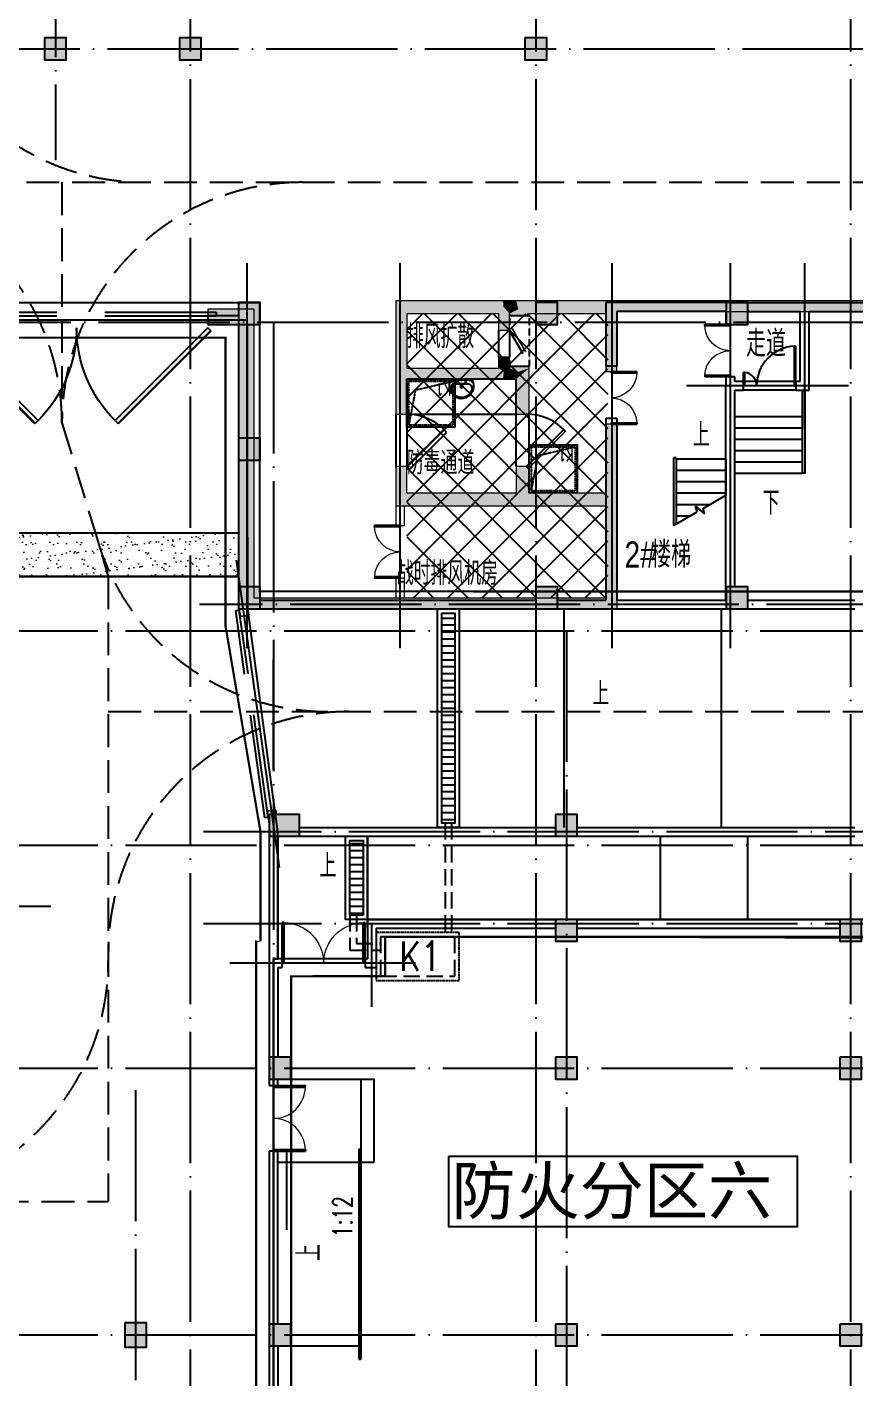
# Model space of a CAD drawing. Extents: x 290727 to 13733020, y 1731457 to 3643100.
# Drawn here: x 692628 to 711563, y 1776641 to 1807524 of the extents above; entities that cross this region are included whole.
import ezdxf

# ---------------------------------------------------------------- set-up
doc = ezdxf.new("R2010")
doc.units = 0
doc.header["$LTSCALE"] = 10
doc.header["$PDSIZE"] = 0.5
for name, pattern in [('DASH', [0.35, 0.25, -0.1]), ('DOTE', [2.4200000000000004, 2, -0.2, 0.02, -0.2]), ('X-人防$0$DASHED', [0.375, 0.25, -0.125])]:
    doc.linetypes.add(name, pattern=pattern)
doc.layers.get('0').update_dxf_attribs({"linetype": 'CONTINUOUS'})
for name, color, linetype in [('-A-车行道路', 8, 'CONTINUOUS'), ('COLUMN', 9, 'CONTINUOUS'), ('DIM_SYMB', 3, 'CONTINUOUS'), ('DOTE', 8, 'DOTE'), ('PUB_HATCH', 8, 'CONTINUOUS'), ('PUB_TEXT', 7, 'CONTINUOUS'), ('SPACE_HATCH', 8, 'CONTINUOUS'), ('STAIR', 2, 'CONTINUOUS'), ('WALL', 255, 'CONTINUOUS'), ('WINDOW', 4, 'CONTINUOUS'), ('X-人防$0$3T_GLASS', 5, 'CONTINUOUS'), ('X-人防$0$DOOR_FIRE', 4, 'CONTINUOUS'), ('X-人防$0$PUB_HATCH', 8, 'CONTINUOUS'), ('作业图', 4, 'CONTINUOUS'), ('回家路线', 4, 'CONTINUOUS'), ('填充', 8, 'CONTINUOUS'), ('文字', 4, 'CONTINUOUS'), ('看线', 163, 'CONTINUOUS'), ('防火分区示意线', 4, 'CONTINUOUS'), ('防火分区线', 7, 'CONTINUOUS'), ('防火分区面积', 7, 'CONTINUOUS'), ('集水坑', 181, 'DASH'), ('雨水管', 2, 'CONTINUOUS')]:
    doc.layers.add(name, color=color, linetype=linetype)
for name, color, linetype, lineweight in [('TEXT', 7, 'CONTINUOUS', 13), ('X-人防$0$人防', 210, 'CONTINUOUS', 20), ('人防', 210, 'CONTINUOUS', 20), ('填充2222', 8, 'CONTINUOUS', 5)]:
    doc.layers.add(name, color=color, linetype=linetype, lineweight=lineweight)
doc.layers.get('0').off()
doc.styles.add('-黑体', font='simhei.ttf')
doc.styles.add('_HZTXT', font='simplex.shx', dxfattribs={"width": 0.8, "bigfont": 'HZTXT.shx'})
doc.styles.add('_TCH_AXIS', font='COMPLEX', dxfattribs={"bigfont": 'GBCBIG'})
doc.styles.add('_TCH_DIM', font='SIMPLEX', dxfattribs={"bigfont": 'GBCBIG'})
doc.styles.add('HNSJY', font='HNSJY-07', dxfattribs={"width": 0.8, "bigfont": 'HNSJY-HZ'})

# ---------------------------------------------------------------- blocks, each defined once
blk = doc.blocks.new('A$C55C93FC2')
at = {"layer": 'DOTE', "linetype": 'DOTE', "ltscale": 150}
for p, q in [((208348.6431798763, 127235.4713699026), (208348.6431798763, 63796.91382671427)), ((211434.4150152875, 76542.35001189262), (211434.4150152875, 12199.99773951061)), ((219334.4150152878, 76542.35001189262), (219334.4150152878, 12199.99773951061)), ((226534.4150152878, 76542.35001189262), (226534.4150152875, 12199.99773951061)), ((162348.6431798761, 66342.35001189262), (252290.8196143164, 66342.35001189262)), ((154884.1350579553, 60091.94571515126), (252290.8196143163, 60091.9457151508)), ((213334.4150152875, 60091.9457151508), (213334.4150152875, 12199.99773951061)), ((238498.5054619685, 53642.35000239545), (211646.9986927584, 53642.35000241501)), ((10299.45606850734, 53042.35001869965), (252290.8196143163, 53042.35001869965)), ((220034.4150152878, 53042.35001869965), (220034.4150152878, 12199.99773951061)), ((236210.9789424781, 48442.35000239545), (211736.0960728974, 48442.35000241501)), ((10299.45606850734, 48142.35001869965), (252290.8196143163, 48142.35001869965)), ((236210.9789424765, 46342.35000239545), (211736.0960728957, 46342.35000241501)), ((10299.45606850734, 43042.35001869965), (252290.8196143163, 43042.35001869965)), ((210184.1350579553, 42542.35001170449), (210184.1350579553, 12199.99773951154)), ((10299.45606850734, 36942.35001869872), (252290.8196143163, 36942.35001869779))]:
    blk.add_line(p, q, dxfattribs=at)
blk = doc.blocks.new('A$C45835683')
at = {"layer": '集水坑', "color": 4}
blk.add_lwpolyline([(1099.789819300175, 1900.169352054596), (-0.2101806998252869, 1900.169352054596), (-0.2101806998252869, 0.1693520545959473), (1099.789819300175, 0.1693520545959473)], close=True, dxfattribs=at)
at = {"layer": '集水坑', "color": 4, "linetype": 'DASH', "ltscale": 150}
blk.add_lwpolyline([(999.7898193001747, 1800.169352054596), (99.78981930017471, 1800.169352054596), (99.78981930017471, 100.1693520545959), (999.7898193001747, 100.1693520545959)], close=True, dxfattribs=at)
at = {"layer": 'TEXT', "style": '_HZTXT', "width": 0.8}
blk.add_text('K1', height=675, rotation=270, dxfattribs=at).set_placement((221.0800381302834, 1366.002487659454))
blk = doc.blocks.new('_FZH')
blk.add_lwpolyline([(-0.5, -0.5), (0.5, -0.5), (0.5, 0.5), (-0.5, 0.5)], close=True)
at = {"layer": 'PUB_HATCH'}
blk.add_solid([(-0.5, -0.5), (0.5, -0.5), (-0.5, 0.5), (0.5, 0.5)], dxfattribs=at)
blk = doc.blocks.new('$DorLib2D$00000002')
for p, q in [((-0.5, -1e-16), (-0.5000000000000007, 0.4875)), ((-0.4750000000000007, 0.4875), (-0.5000000000000007, 0.4875)), ((-0.475, 0), (-0.4750000000000007, 0.4875)), ((0.475, 0), (0.4750000000000007, 0.4875)), ((0.4750000000000007, 0.4875), (0.5000000000000007, 0.4875)), ((0.5, -1e-16), (0.5000000000000007, 0.4875)), ((-0.5, -1e-16), (-0.475, 0)), ((0.5, -1e-16), (0.475, 0))]:
    blk.add_line(p, q)
at = {"lineweight": 13}
for centre, start, end in [((-0.4875, 0), 0, 88.53071641864632), ((0.4875, 0), 91.46928358135372, 180)]:
    blk.add_arc(centre, 0.4875, start, end, dxfattribs=at)
blk = doc.blocks.new('$DorLib2D$00000126')
at = {"color": 0, "linetype": 'Continuous'}
for p, q in [((-0.5319999999956053, 0.5), (-0.5319999999956053, 0.900000000000091)), ((0.5320000000047003, 0.900000000000091), (0.5320000000047003, 0.5000000000002274))]:
    blk.add_line(p, q, dxfattribs=at)
at = {"color": 0, "linetype": 'DASH'}
for p, q in [((-0.5319999999956053, 0.900000000000091), (0.5320000000047003, 0.900000000000091)), ((-0.5319999999956053, 0.5), (0.5320000000047003, 0.5000000000002274))]:
    blk.add_line(p, q, dxfattribs=at)
blk = doc.blocks.new('$DorLib2D$00000225')
at = {"color": 0}
for p, q in [((0.4750000000000032, -0.0014478852985498), (0.4750000000000032, 0.7521225008925327)), ((0.4750000000000032, 0.7521225008925327), (0.5000000000000036, 0.7521225008925363)), ((0.5000000000000036, -0.0014478852985498), (0.5000000000000036, 0.7521225008925363)), ((-0.4999999999999982, -3.6e-15), (-0.5, 0.2520359903860089)), ((-0.4750000000000014, 0.2520359903860089), (-0.5, 0.2520359903860089)), ((-0.4749999999999996, -3.6e-15), (-0.4750000000000014, 0.2520359903860089)), ((-0.4749999999999996, -3.6e-15), (-0.4999999999999947, -3.6e-15)), ((0.4750000000000032, -0.0014478852985498), (0.4999999999999929, -0.0014478852985498))]:
    blk.add_line(p, q, dxfattribs=at)
for centre, radius, start, end in [((0.5046168020419071, -0.0019208093578129), 0.7546247204382253, 92.24926861260724, 179.7237749158361), ((-0.5007908120542499, 0.0025725639174823), 0.2507930763238999, 359.7898704778746, 84.09743784757413)]:
    blk.add_arc(centre, radius, start, end, dxfattribs=at)
blk = doc.blocks.new('X-人防$0$$DorLib2D$00000091')
for p, q in [((-0.4999999999998863, 0.0416666666666572), (-0.1464466094066381, 0.3952200572599196)), ((-0.1464466094066097, 0.3952200572599196), (-0.1582317224264216, 0.4070051702796961)), ((0.1464466094068371, 0.3952200572599196), (0.158231722426649, 0.4070051702796961)), ((0.5000000000001137, 0.0416666666666572), (0.1464466094068655, 0.3952200572599196)), ((-0.4999999999998863, 0.0416666666666572), (-0.5117851130196698, 0.0534517796864193)), ((0.5000000000001137, 0.0416666666666572), (0.5117851130198972, 0.0534517796864193))]:
    blk.add_line(p, q)
at = {"const_width": 0.0083333333333333}
for points in [[(-0.5117851130196698, 0.0534517796864336), (-0.1582317224264216, 0.4070051702796817)], [(0.5117851130198687, 0.0534517796864336), (0.158231722426649, 0.4070051702796817)]]:
    blk.add_lwpolyline(points, dxfattribs=at)
for centre, start, end in [((-0.4999999999998579, 0.0416666666666572), 0, 45), ((0.5000000000000853, 0.0416666666666572), 135, 180)]:
    blk.add_arc(centre, 0.4999999999999806, start, end)
blk = doc.blocks.new('X-人防$0$$DorLib2D$00000002')
for p, q in [((-0.5, -1e-16), (-0.5000000000000007, 0.4875)), ((-0.4750000000000007, 0.4875), (-0.5000000000000007, 0.4875)), ((-0.475, 0), (-0.4750000000000007, 0.4875)), ((0.475, 0), (0.4750000000000007, 0.4875)), ((0.4750000000000007, 0.4875), (0.5000000000000007, 0.4875)), ((0.5, -1e-16), (0.5000000000000007, 0.4875)), ((-0.5, -1e-16), (-0.475, 0)), ((0.5, -1e-16), (0.475, 0))]:
    blk.add_line(p, q)
at = {"lineweight": 13}
for centre, start, end in [((-0.4875, 0), 0, 88.53071641864632), ((0.4875, 0), 91.46928358135372, 180)]:
    blk.add_arc(centre, 0.4875, start, end, dxfattribs=at)
blk = doc.blocks.new('X-人防$0$$DorLib2D$00000083')
for p, q in [((-0.2071067811911576, 0.7821067811847939), (-0.1717514421318356, 0.8174621202441017)), ((0.4999999999953957, 0.0749999999982407), (-0.2071067811911576, 0.7821067811847939)), ((0.4999999999953957, 0.0749999999982407), (0.5353553390547177, 0.1103553390575627))]:
    blk.add_line(p, q)
at = {"const_width": 0.025}
blk.add_lwpolyline([(0.5353553390547177, 0.1103553390575627), (-0.1717514421317787, 0.8174621202441443)], dxfattribs=at)
blk.add_arc((0.4999999999953957, 0.0749999999982407), 1, 135, 180)
blk = doc.blocks.new('X-人防$0$$DorLib2D$00000190')
at = {"color": 0}
blk.add_line((-0.4999999999855085, 0.1874999999921094), (0.3660254037712853, 0.6874999999763354), dxfattribs=at)
at = {"color": 0, "const_width": 0.0625}
blk.add_lwpolyline([(-0.5624999999855405, 0.2957531754651228), (0.3035254037715234, 0.7957531754494589)], dxfattribs=at)
blk = doc.blocks.new('X-人防$0$$DorLib2D$00000079')
for p, q in [((-0.2071067811813236, 0.8071067811771968), (-0.1505382386865222, 0.8636753236720836)), ((0.5000000000052296, 0.0999999999906152), (-0.20710678118121, 0.8071067811771684)), ((0.5565685425001448, 0.1565685424855587), (-0.1505382386861811, 0.8636753236721404)), ((0.5000000000052296, 0.0999999999906152), (0.5565685425001448, 0.1565685424855587))]:
    blk.add_line(p, q)
blk.add_arc((0.5000000000052296, 0.0999999999906152), 1, 135, 180)
blk = doc.blocks.new('X-人防$0$$Sanitary$00000464')
at = {"color": 0}
for p, q in [((-241.284908240832, 0), (-270.7367493795646, -78.53824303661531)), ((239.4540811755032, 0), (-241.284908240832, 0)), ((-238.3985590309494, 0), (238.3985590309494, 0)), ((239.4540811755032, 0), (268.9059223142358, -78.53824303661531)), ((-214.0595566216252, -36.07509627408582), (-272.109871686418, -90.55167676746349)), ((-179.8443164544551, -22.534900720937), (180.122073616094, -22.534900720937)), ((140.222097406102, -105.2484920095885), (-141.6736869734559, -105.2484920095885)), ((-141.6736869734559, -105.2484920095885), (140.222097406102, -105.2484920095885)), ((215.7474373597834, -37.45166457987943), (272.5956880586273, -95.17836918591637))]:
    blk.add_line(p, q, dxfattribs=at)
for centre, radius in [((-100.0000000000036, -65), 16.33989834185803), ((1.439075864178449, -172.4645476755322), 31.60961419936899), ((99.99999999999636, -65), 16.33989834185803)]:
    blk.add_circle(centre, radius, dxfattribs=at)
at = {"color": 0, "lineweight": 13}
blk.add_circle((1.439075864178449, -172.4645476755322), 22.97515901426823, dxfattribs=at)
at = {"color": 0}
for centre, radius, start, end in [((27.51347285738666, -151.932816125176), 307.1481050295493, 166.1751286176956, 244.7296347584575), ((-141.6736869734559, -205.2484920095885), 100, 90, 190.560233084289), ((-0.7257947836806125, -178.9720508367973), 243.3762869984034, 190.560233084289, 349.439766915711), ((-179.8443164544551, -72.534900720937), 50, 90, 133.180958371773), ((-29.34429992271544, -151.932816125176), 307.1481050295493, 297.0639053228073, 13.82487138230442), ((140.222097406102, -205.2484920095885), 100, 349.439766915711, 90), ((180.122073616094, -72.534900720937), 50, 44.56071800301266, 90), ((-1.08000953436931, -201.483602564047), 250.1771158652346, 245.8071133034188, 296.4628235256355)]:
    blk.add_arc(centre, radius, start, end, dxfattribs=at)
for p in [(-99.99999999994179, -65), (0.138878580823075, -22.53490072092973), (1.43907586421119, -172.4645476755686)]:
    blk.add_point(p, dxfattribs=at)
blk = doc.blocks.new('A$C4605627C')
at = {"layer": '雨水管', "color": 2}
blk.add_lwpolyline([(1099.985815760796, -0.037365606171079), (-0.0141842392040417, -0.0373657123418525), (-0.0141843472374603, 1099.962634287658), (1099.985815656488, 1099.962634395692)], close=True, dxfattribs=at)
at = {"layer": '雨水管', "color": 2, "linetype": 'DASH'}
blk.add_lwpolyline([(1049.985815757071, 49.96263439010364), (49.98581575707068, 49.96263429324608), (49.98581566021312, 1049.962634293246), (1049.985815660213, 1049.962634390104)], close=True, dxfattribs=at)
blk.add_lwpolyline([(1049.985815757071, 1049.962634293246), (893.8182753185974, 244.4008372667013), (49.98581575707068, 49.96263429324608)], dxfattribs=at)
at = {"layer": 'PUB_TEXT', "color": 6, "style": '_TCH_AXIS', "width": 0.7058823529411765}
blk.add_text('K1', height=275.4, dxfattribs=at).set_placement((82.3126014173031, 102.0969651788473))
blk = doc.blocks.new('车库建筑作业图')
at = {"layer": 'SPACE_HATCH'}
for points in [[(705862.6725207056, 2186729.786054757), (705862.666582603, 2185401.821381009), (706112.6665826006, 2185401.820263114), (706112.672744287, 2186779.785992946), (705979.3395022042, 2186846.452691756)], [(706112.6535201998, 2182480.616682227), (706112.6612167024, 2184201.820263126), (705862.6612167049, 2184201.821381021), (705862.6541909368, 2182630.617187242), (705945.986848946, 2182480.617014316)], [(705945.986848946, 2182480.617018904), (705862.6528357011, 2182330.617187241), (705862.6432526626, 2180230.60396999), (706112.6421118387, 2179980.604901475), (706112.6535201998, 2182480.616668466)], [(697812.4860672554, 2180230.572011726), (697462.4950002705, 2179980.570502554), (701163.114626364, 2179980.586459717), (701163.1135483579, 2180230.586459714)], [(701163.113606964, 2180230.586459715), (701163.1145384548, 2179980.586459716), (706112.6421118387, 2179980.604901475), (705862.6432526626, 2180230.60396999)]]:
    blk.add_hatch(color=256, dxfattribs=at).paths.add_polyline_path(points)
at = {"layer": 'X-人防$0$PUB_HATCH'}
for points in [[(701312.8568360229, 2186730.608998936), (701062.8461160372, 2187030.609122754), (701062.9050642024, 2185380.912874288), (701229.5725112516, 2185364.24849056), (701312.9014909592, 2185480.9164835)], [(703412.7103022777, 2186730.607958982), (703412.696241921, 2186350.288614514), (703662.6962417503, 2186350.279372046), (703662.710272085, 2186729.786653244), (703525.2130478544, 2186880.197303933)], [(697812.2502407468, 2186830.304263657), (696762.0411534446, 2186830.341181678), (696762.0288498877, 2186480.341181894), (697462.2627465423, 2186480.316566558)], [(697812.2502407468, 2186830.304263657), (697462.2627465423, 2186480.316566558), (697462.4950002705, 2179980.570502554), (697812.4860672554, 2180230.572011726)], [(703662.7096021993, 2186729.786653244), (703662.7077733481, 2186680.318854599), (704112.7077730406, 2186680.302217857), (704112.7096025023, 2186729.786530824), (703862.711464463, 2186829.786598835)], [(703662.6641015282, 2185480.916773467), (703662.673320431, 2185730.27937247), (703412.6733206018, 2185730.288614938), (703412.6641013562, 2185480.916742616), (703529.329507106, 2185397.58342368)], [(701062.9050642163, 2185380.912504679), (701062.9425269814, 2184430.77629452), (701312.942526787, 2184430.786151729), (701312.9109785792, 2185230.916483501), (701229.5725112469, 2185364.248613763)], [(704112.6634311185, 2185480.916828998), (704112.6652569228, 2185530.302218643), (703662.6652572304, 2185530.318855385), (703662.6634308089, 2185480.916773467), (703862.6621619524, 2185397.583464814)], [(703812.6536573406, 2185230.916791976), (703812.6237226817, 2184430.686430244), (704112.6237224718, 2184430.675207978), (704112.66300944, 2185480.916828998)], [(701313.0135057006, 2182630.60840218), (701312.9898413904, 2183230.786152661), (701062.9898415847, 2183230.776295452), (701063.0253341821, 2182330.607771381)], [(704112.5563866352, 2182630.615253533), (704112.5788334092, 2183230.675208818), (703812.5788336191, 2183230.686431083), (703812.5563864049, 2182630.614709307), (703962.5546423136, 2182530.615016876)]]:
    blk.add_hatch(color=256, dxfattribs=at).paths.add_polyline_path(points)
at = {"layer": 'X-人防$0$PUB_HATCH', "linetype": 'Continuous'}
for points in [[(701062.8461160372, 2187030.609122754), (701312.8568360229, 2186730.608998936), (703412.7103022777, 2186730.607958982), (703525.2130478544, 2186880.197303933), (703512.7158194982, 2187030.607909454)], [(703525.2130478544, 2186880.197303933), (703662.710272085, 2186729.786653244), (703862.711464463, 2186829.786598835), (703812.7151886876, 2187029.786612436), (703512.7157975564, 2187029.786694049)], [(703862.711464463, 2186829.786598835), (704112.7096025023, 2186729.786530824), (705862.6725207056, 2186729.786054757), (705979.3395022042, 2186846.452691756), (705962.6732478088, 2187029.786027553), (703812.7151886874, 2187029.786612436)], [(705979.3395042672, 2186846.452691752), (706112.672744287, 2186779.785992946), (717457.6157577076, 2186779.783374705), (717457.6158154039, 2187029.783374705), (705962.67324162, 2187029.786027564)], [(701229.5725112469, 2185364.248613763), (701312.9109785792, 2185230.916483501), (703512.6603184337, 2185230.916754956), (703529.3295071061, 2185397.58342368), (703412.6641013562, 2185480.916742616), (701312.9014909592, 2185480.9164835)], [(703529.329507106, 2185397.58342368), (703512.6603184338, 2185230.916754956), (703812.6596239298, 2185230.916791977), (703862.6621619522, 2185397.583464814), (703662.6634308089, 2185480.916773467)], [(703862.6621619524, 2185397.583464814), (703812.6596239293, 2185230.916791977), (704112.66300944, 2185480.916828998)], [(701313.0135057006, 2182630.60840218), (701063.0253341821, 2182330.607771381), (703962.5511539009, 2182330.615087789), (703962.5545713939, 2182530.615016876), (703812.5563864049, 2182630.614709307)], [(703962.5546423136, 2182530.615016876), (703962.5509411414, 2182330.615087789), (705862.6528357011, 2182330.617187241), (705945.986848946, 2182480.617014316), (705862.6541909368, 2182630.617187242), (704112.5563866352, 2182630.615253533)]]:
    blk.add_hatch(color=256, dxfattribs=at).paths.add_polyline_path(points)
at = {"layer": '填充', "linetype": 'Continuous'}
h = blk.add_hatch(dxfattribs=at)
h.set_pattern_fill('ANSI37', color=256, scale=350, style=0)
h.set_pattern_definition([(45, (0, 0), (-392.8862052967754, 392.8862052967755), []), (135, (0, 0), (-392.8862052967755, -392.8862052967754), [])])
h.paths.add_polyline_path([(705912.626923214, 2180229.783669576), (701312.8545282711, 2180229.783669576), (701312.8545282711, 2186729.788512275), (705912.626923214, 2186729.788512275)])
at = {"layer": '填充2222', "linetype": 'Continuous'}
h = blk.add_hatch(dxfattribs=at)
h.set_pattern_fill('砂灰土', color=256, scale=100, style=0)
h.set_pattern_definition([(37.50000000000001, (0, 0), (-12.59867162192163, 385.3647538026318), [0, -304, 0, -340, 0, -325]), (7.499999999999999, (0, 0), (353.9553410535455, 564.429213045948), [0, -164, 0, -274, 0, -105]), (327.5, (-246, 0), (622.828372350299, 1.131810707392988), [0, -100, 0, -360, 0, -470]), (317.5, (-246, 0), (601.2253209144587, 175.5351129868499), [0, -50, 0, -236, 0, -270])])
h.paths.add_polyline_path([(697462.3761730108, 2180720.064481186), (689162.5207042437, 2180720.064481196), (689162.5207042437, 2181720.064481196), (697462.3761730108, 2181720.064481186)])
at = {"layer": '看线'}
h = blk.add_hatch(dxfattribs=at)
h.set_pattern_fill('ANSI31', color=256, scale=100, angle=495.0027077823302, style=0)
h.set_pattern_definition([(180.0027077823302, (134335.5819632219, -448992.5440407693), (0.007502480085193497, -158.7499998227174), [])])
h.paths.add_polyline_path([(702112.6561305231, 2179879.787105255), (702412.6561304784, 2179879.787105255), (702412.6561304784, 2175079.787105247), (702112.6561305231, 2175079.787105247)])
h = blk.add_hatch(dxfattribs=at)
h.set_pattern_fill('ANSI31', color=256, scale=100, angle=495.0027077823302, style=0)
h.set_pattern_definition([(180.0027077823302, (96650.14214437886, 19399.99975873902), (0.007502480085193497, -158.7499998227174), [])])
h.paths.add_polyline_path([(700312.5180851537, 2174679.78710521), (700012.5180851539, 2174679.787105211), (700012.5180851537, 2172979.787105177), (700312.5180851537, 2172979.787105177)])
at = {"layer": '-A-车行道路', "linetype": 'DASH', "ltscale": 300}
for p, q in [((693427.036397216, 2189729.787114408), (693427.036397216, 2184229.788238463)), ((693427.036397216, 2184229.788238463), (694487.4871052136, 2180720.06448119)), ((694487.4871052136, 2177629.787105418), (721694.8345911112, 2177629.787105418))]:
    blk.add_line(p, q, dxfattribs=at)
for points in [[(695326.8842950657, 2189729.787114128, -0.414213562373095), (689826.8842950657, 2195229.787114128)], [(693427.0363972161, 2184229.787114734, 0.4142135623730951), (687927.0363972161, 2189729.787114734)], [(693427.0363972159, 2184229.787114734, -0.4142135623730951), (698927.0363972159, 2189729.787114734)], [(694487.4871050321, 2172129.787105743, -0.4142135623730951), (699987.4871050321, 2177629.787105743)], [(688987.4871052137, 2166429.787119947, 0.414213562373095), (694487.4871052137, 2171929.787119947)]]:
    blk.add_lwpolyline(points, format="xyb", dxfattribs=at)
for points in [[(643262.368971663, 2189729.787115015), (717212.6561304647, 2189729.787796997)], [(694487.4871052136, 2180720.06448119), (694487.4871052136, 2166429.7871249)], [(531262.3761732483, 2166429.787119947), (694487.4871052136, 2166429.7871249)]]:
    blk.add_lwpolyline(points, dxfattribs=at)
blk.add_arc((699504.9699226589, 2183129.787105418), 5500.000000000005, 196.8120074866295, 270, dxfattribs=at)
blk.add_lwpolyline([(703812.6306337891, 2184430.685338812), (703812.6306337891, 2185230.916482368), (701312.9592892276, 2185230.916482368), (701312.9592892276, 2184430.685338812)], close=True)
at = {"linetype": 'DASH', "ltscale": 150}
for points in [[(702187.518085184, 2175079.787105247), (702187.518085184, 2172479.787105237)], [(702337.518085184, 2175079.787105247), (702337.518085184, 2172479.787105237)], [(700012.5180851537, 2172979.787105177), (700012.5180851537, 2172179.787105177), (700712.5180851799, 2172179.787105177)], [(700162.5180851537, 2172979.787105177), (700162.5180851537, 2172329.787105177), (700712.5180851799, 2172329.787105177)]]:
    blk.add_lwpolyline(points, dxfattribs=at)
at = {"layer": 'DIM_SYMB', "linetype": 'Continuous'}
for points in [[(709593.9131396809, 2182815.37840973, 0, 0, 0), (709593.9131396809, 2183929.783052483, 120, 0, 0), (709593.9131396809, 2184379.783052483, 0, 0, 0)], [(708012.6561360189, 2183529.787121543, 0, 0, 0), (708012.6561360189, 2182809.787121543, 120, 0, 0), (708012.6561360189, 2182359.787121543, 0, 0, 0)], [(703912.5180852052, 2177615.281018726, 0, 0, 0), (707062.5180852035, 2177615.281018717, 120, 0, 0), (707512.5180852035, 2177615.281018715, 0, 0, 0)], [(699841.3814320453, 2173960.561350688, 0, 0, 0), (699841.3814320453, 2173960.561350688, 0, 0, 0), (699841.3814320453, 2173960.561350688, 0, 0, 0), (718450.0177050959, 2173960.561350688, 120, 0, 0), (718900.0177050959, 2173960.561350688, 0, 0, 0)], [(699462.5180851966, 2163129.787121559, 0, 0, 0), (699462.5180851956, 2166879.787121559, 120, 0, 0), (699462.5180851955, 2167329.787121559, 0, 0, 0)]]:
    blk.add_lwpolyline(points, format="xyseb", dxfattribs=at)
at = {"layer": 'DOTE', "linetype": 'Continuous', "ltscale": 150}
for p, q in [((697662.6561370065, 2179079.787121582), (697662.6561370065, 2187879.787114702)), ((701162.6561370065, 2179079.787121582), (701162.6561370065, 2187879.787114702)), ((706012.6561370065, 2179079.787121582), (706012.6561370065, 2187879.787114702)), ((708712.6561370055, 2179079.787121526), (708712.6561369738, 2187879.787114702)), ((710412.6561304955, 2184099.783052868), (710412.6561304955, 2187879.787114702)), ((711412.6561304821, 2185079.783052859), (707712.6561370295, 2185079.783052859)), ((700512.5180851787, 2170879.787105356), (700512.5180851802, 2172779.787105239)), ((701512.5180851904, 2171879.787105235), (697262.518085203, 2171879.787105247))]:
    blk.add_line(p, q, dxfattribs=at)
at = {"layer": 'DOTE', "linetype": 'Continuous'}
blk.add_line((698404.4883164922, 2174065.919564055), (697420.405941682, 2181093.65466269), dxfattribs=at)
at = {"layer": 'DOTE', "ltscale": 150}
blk.add_line((643962.3761730143, 2173179.787114877), (693173.5330154272, 2173179.787114877), dxfattribs=at)
at = {"layer": 'STAIR', "linetype": 'Continuous'}
for p, q in [((708812.6561369927, 2183079.783052483), (708812.6561369927, 2184379.783052483)), ((708812.6561369927, 2184379.783052483), (710362.6561335537, 2184379.783052483)), ((710362.6561335537, 2183079.783052483), (710362.6561335537, 2184379.783052483)), ((708812.6561369927, 2184119.783052483), (710362.6561335537, 2184119.783052483)), ((708812.6561369927, 2183859.783052483), (710362.6561335537, 2183859.783052483)), ((708812.6561369927, 2183599.783052483), (710362.6561335537, 2183599.783052483)), ((707412.6561360189, 2183429.787121543), (707412.6561360959, 2181883.376960074)), ((707472.6561360189, 2183429.787121543), (707412.6561360189, 2183429.787121543)), ((707412.6561360189, 2183399.787121543), (707412.6561360464, 2182888.723029596)), ((707472.6561360189, 2183429.787121543), (707472.6561360918, 2181918.017976223)), ((707556.7704708098, 2183399.787121378), (707472.6561360424, 2183399.787121378)), ((708612.6561360189, 2183139.787121543), (707472.656136055, 2183139.787121582)), ((708612.6561360189, 2183399.787121543), (707556.7704708098, 2183399.787121378)), ((708612.6561360189, 2183399.787121543), (708612.6561359783, 2182576.197282977)), ((708812.6561369927, 2183339.783052483), (710362.6561335537, 2183339.783052483)), ((707412.6561360464, 2182888.723029596), (707412.6561361124, 2181951.747311096)), ((708612.6561360189, 2182879.787121543), (707472.6561360675, 2182879.787121582)), ((708812.6561369927, 2183079.783052483), (710362.6561335537, 2183079.783052483)), ((708612.6561360189, 2182619.787121543), (707472.65613608, 2182619.787121582)), ((708090.4576644377, 2182274.705854957), (708612.6561360189, 2182576.197283057)), ((708237.8227409705, 2182359.787121496), (707472.6561360926, 2182359.787121582)), ((707952.137290516, 2182194.84654984), (707917.1967205587, 2182325.246537003)), ((707917.1967205587, 2182325.246537003), (708123.241661998, 2182152.354302636)), ((708123.241661998, 2182152.354302636), (708090.4576644377, 2182274.705854957)), ((707412.6561360189, 2181883.376960029), (707952.137290516, 2182194.84654984)), ((707412.6561361124, 2181951.747311096), (707412.6561361167, 2181883.376960106)), ((707787.4895306034, 2182099.787121341), (707472.6561361051, 2182099.787121378))]:
    blk.add_line(p, q, dxfattribs=at)
at = {"layer": 'STAIR', "linetype": 'Continuous', "flags": 128}
blk.add_lwpolyline([(710412.6561340103, 2184979.783052536), (710412.6561335537, 2183079.783052471), (710362.6561335537, 2183079.783052471), (710362.6561340103, 2184979.783052548)], dxfattribs=at)
at = {"layer": 'STAIR', "flags": 128}
for points in [[(702012.6561305231, 2179979.787105255), (702512.6561304784, 2179979.787105255), (702512.6561304784, 2174979.787105247), (702012.6561305231, 2174979.787105247)], [(702112.6561305231, 2179879.787105255), (702412.6561304784, 2179879.787105255), (702412.6561304784, 2175079.787105247), (702112.6561305231, 2175079.787105247)], [(700412.5180851537, 2172879.787105177), (699912.5180851537, 2172879.787105177), (699912.5180852256, 2174779.787105211), (700412.5180852256, 2174779.787105211)], [(700312.5180851537, 2172979.787105177), (700012.5180851537, 2172979.787105177), (700012.5180852256, 2174679.787105211), (700312.5180852256, 2174679.787105211)]]:
    blk.add_lwpolyline(points, close=True, dxfattribs=at)
for points in [[(704912.5180851781, 2174979.787105247), (704912.5180852279, 2179979.787105252)], [(708512.5180851781, 2174979.787105212), (708512.5180852279, 2179979.787105216)]]:
    blk.add_lwpolyline(points, dxfattribs=at)
at = {"layer": 'WALL', "linetype": 'Continuous'}
for p, q in [((705862.6561370576, 2186979.787114641), (705862.6561370073, 2185528.999688873)), ((708712.6561369515, 2186979.787114683), (705862.6561370576, 2186979.787114641)), ((708712.6561369518, 2186979.787114683), (710412.6561304632, 2186979.787114678)), ((710412.6561304632, 2186979.787114678), (711812.656130371, 2186979.787114606)), ((696762.0323750997, 2186679.804703451), (696762.0253444958, 2186479.804703589)), ((697462.2717827149, 2186679.780087734), (696762.0323750997, 2186679.804703451)), ((706112.6561368715, 2186779.787114726), (706112.6561370073, 2185528.999688873)), ((708612.6561370168, 2186779.787114726), (706112.6561368715, 2186779.787114726)), ((708612.6561370168, 2186779.787114726), (708612.6561369557, 2186479.783052921)), ((709113.0325952149, 2186779.787114549), (710312.6561305674, 2186779.787114615)), ((710312.6561305674, 2185179.783052877), (710312.6561305674, 2186779.787114615)), ((710512.6561305022, 2186779.787114609), (711812.656130371, 2186779.787114752)), ((710512.6561305022, 2184979.783052832), (710512.6561305022, 2186779.787114609)), ((696762.0253444958, 2186479.804703589), (697462.2717827149, 2186479.780087734)), ((697462.3761730827, 2186479.780084161), (697462.3761730157, 2183879.870059082)), ((697662.376173002, 2186479.785357422), (697662.3761730732, 2183879.870059082)), ((708612.6561369557, 2186479.783052921), (708613.0325952149, 2186479.783053579)), ((706112.6561370073, 2185528.999688873), (705862.6561370073, 2185528.999688873)), ((708812.6561368696, 2185279.783053227), (708612.6561369146, 2185279.783053226)), ((708612.6561369146, 2185279.783053226), (708612.6561369594, 2185099.783052812)), ((708612.656136974, 2180179.787105219), (708612.6561369594, 2185099.783052812)), ((708812.6561369575, 2185179.783052877), (708812.6561368696, 2185279.783053227)), ((709012.6561337281, 2185179.783052898), (708812.6561369575, 2185179.783052877)), ((708812.6561369791, 2180479.066890136), (708812.6561369572, 2184979.783052832)), ((708812.6561369572, 2184979.783052832), (709012.6561337281, 2184979.783052833)), ((709012.6561337281, 2184979.783052833), (709012.6561337281, 2185179.783052898)), ((710312.6561305674, 2185179.783052877), (710212.656133728, 2185179.783052898)), ((710212.656133728, 2185179.783052898), (710212.656133728, 2184979.783052834)), ((710212.656133728, 2184979.783052834), (710512.6561305022, 2184979.783052832)), ((705862.6561370073, 2184329.001117936), (705862.6561369606, 2180179.787105593)), ((706112.6561370073, 2184329.001117936), (705862.6561370073, 2184329.001117936)), ((706112.6561370073, 2184329.001117936), (706112.6561369994, 2180179.787105226)), ((697462.376173012, 2183379.870058594), (697462.3761729737, 2180479.787105469)), ((697662.3761730338, 2183379.870058594), (697662.3761730185, 2180479.787105469)), ((697962.3622060546, 2180179.787120752), (704263.1848549806, 2180179.787108554)), ((704763.1848554688, 2180179.787107716), (705862.6561369606, 2180179.787105593)), ((706112.6561369994, 2180179.787105226), (708612.656136974, 2180179.787105219)), ((709113.0467553711, 2180179.787105199), (711562.6561303711, 2180179.787105241)), ((697475.4033759006, 2179979.787105469), (697499.2823919636, 2179809.257273243)), ((697499.2823919636, 2179809.257273243), (697697.3499693068, 2179836.99235562)), ((697697.3499693068, 2179836.99235562), (697677.3546492885, 2179979.787121293)), ((697962.3622060546, 2179979.787120724), (704263.1848549804, 2179979.787108548)), ((704763.1848554688, 2179979.787107539), (706012.6561368181, 2179979.787105231)), ((706012.6561370069, 2179979.787105231), (708613.046755371, 2179979.787105218)), ((709113.0467553711, 2179979.787105251), (711562.6561303711, 2179979.787105289)), ((698321.389322872, 2175380.471864788), (698123.3217455329, 2175352.736782412)), ((698123.3217455329, 2175352.736782412), (698162.5180851541, 2175072.819674936)), ((698335.4880464487, 2175279.78710519), (698321.389322872, 2175380.471864788)), ((698862.518084961, 2174979.787105264), (704712.6561303711, 2174979.787105245)), ((705212.656130371, 2174979.78710521), (711562.6561303711, 2174979.787105228)), ((698162.5180851753, 2174779.787105538), (698162.5180851679, 2171879.787105252)), ((698362.5180851744, 2174779.787105538), (698362.5180851535, 2171979.787105246)), ((698862.518084961, 2174779.787105214), (704712.6561303711, 2174779.787105225)), ((705212.656130371, 2174779.787105209), (711562.6561303711, 2174779.787105213)), ((700412.5180851803, 2172879.787105231), (700412.5180851797, 2171979.78710524)), ((700412.5180851803, 2172879.787105231), (704712.6561308594, 2172879.787105197)), ((700612.5180851799, 2172679.787105272), (700612.5180851792, 2171779.787105236)), ((700612.5180851799, 2172679.787105272), (704712.6561308594, 2172679.787105216)), ((705212.6561303711, 2172879.787105226), (711212.6561303711, 2172879.78710521)), ((705212.6561303711, 2172679.787105226), (711212.656130371, 2172679.787105219)), ((698162.5180851679, 2171879.787105252), (698162.5180851757, 2169729.786323242)), ((698462.518085545, 2171979.787105324), (698362.5180851535, 2171979.787105246)), ((698362.5180851935, 2171779.787105243), (698462.5180855443, 2171779.787105186)), ((698362.5180851935, 2171779.787105243), (698362.5180852581, 2169729.786323242)), ((698462.5180855443, 2171779.787105186), (698462.518085545, 2171979.787105324)), ((700412.5180851797, 2171979.78710524), (700362.518085545, 2171979.787105319)), ((700362.518085545, 2171979.787105319), (700362.5180855442, 2171779.78710518)), ((700362.5180855442, 2171779.78710518), (700612.5180851792, 2171779.787105236)), ((698162.518085587, 2169229.786323242), (698162.5180851667, 2169079.787121582)), ((698362.5180851793, 2169079.787121582), (698362.5180852821, 2169229.786323242)), ((698162.5180851667, 2169079.787121582), (698362.5180851793, 2169079.787121582)), ((698362.5180851787, 2167579.787121582), (698162.5180851661, 2167579.787121582)), ((698162.5180851661, 2167579.787121582), (698162.5180851301, 2163629.819601074)), ((698362.5180851606, 2163629.819601074), (698362.5180851787, 2167579.787121582)), ((698162.5180851907, 2163129.819600586), (698162.5180851369, 2158529.767726175)), ((698362.5180851826, 2163129.819600586), (698362.5180851409, 2158529.767726175))]:
    blk.add_line(p, q, dxfattribs=at)
at = {"layer": 'WINDOW', "color": 6, "linetype": 'X-人防$0$DASHED'}
for p, q in [((703662.7077733482, 2186680.318854599, -0.008729180644198113), (703662.6652572304, 2185530.318855385, -0.008729180644198113)), ((704112.7077730406, 2186680.302217857, -0.008729180644198113), (704112.6652569228, 2185530.302218643, -0.008729180644198113))]:
    blk.add_line(p, q, dxfattribs=at)
at = {"layer": 'WINDOW', "color": 6, "linetype": 'DASH'}
for p, q in [((704112.7077730406, 2186680.302217857), (703662.7077733482, 2186680.318854599)), ((703662.6652572304, 2185530.318855385), (704112.6652569228, 2185530.302218643))]:
    blk.add_line(p, q, dxfattribs=at)
at = {"layer": 'WINDOW', "color": 7}
for p, q in [((703412.696241921, 2186350.288614514, -0.008729180649215604), (703412.6733206018, 2185730.288614938, -0.008729180649215604)), ((703662.6962417503, 2186350.279372046, -0.008729180649215604), (703662.673320431, 2185730.27937247, -0.008729180649215604)), ((701062.9425269814, 2184430.77629452), (701062.9898415847, 2183230.776295452)), ((701312.942526787, 2184430.786151729), (701312.9898413904, 2183230.786152661)), ((703812.5788336191, 2183230.686431083), (703812.6237226817, 2184430.686430243)), ((704112.5788334092, 2183230.675208818), (704112.6237224718, 2184430.675207978))]:
    blk.add_line(p, q, dxfattribs=at)
at = {"layer": 'WINDOW', "linetype": 'Continuous'}
for p, q in [((710212.6561337048, 2185179.783052813), (709012.6561337048, 2185179.783052813)), ((710212.6561337048, 2184979.783052813), (709012.6561337048, 2184979.783052813))]:
    blk.add_line(p, q, dxfattribs=at)
at = {"layer": 'X-人防$0$人防'}
for p, q in [((701062.8461160372, 2187030.609122754), (701062.9050642024, 2185380.912874288)), ((696762.0411534446, 2186830.341181678), (696762.0288498877, 2186480.341181894)), ((697812.2502407468, 2186830.304263657), (696762.0411534446, 2186830.341181678)), ((697812.2502407468, 2186830.304263657), (697812.4860672554, 2180230.572011726)), ((701312.8568360229, 2186730.608998936), (701312.9014909592, 2185480.9164835)), ((696762.0288498877, 2186480.341181894), (697462.2627465423, 2186480.316566558)), ((697462.2627465423, 2186480.316566558), (697462.4950002705, 2179980.570502554)), ((701062.9050642163, 2185380.912504679), (701062.9425269814, 2184430.77629452)), ((704112.6237224718, 2184430.675207978), (704112.66300944, 2185480.916828998)), ((701312.942526787, 2184430.786151729), (701312.9109785792, 2185230.916483501)), ((703812.6536573406, 2185230.916791976), (703812.6237226817, 2184430.686430244)), ((701062.9425269814, 2184430.77629452), (701312.942526787, 2184430.786151729)), ((703812.6237226817, 2184430.686430244), (704112.6237224718, 2184430.675207978)), ((701312.9898413904, 2183230.786152661), (701062.9898415847, 2183230.776295452)), ((701062.9898415847, 2183230.776295452), (701063.0253341821, 2182330.607771381)), ((701313.0135057006, 2182630.60840218), (701312.9898413904, 2183230.786152661)), ((703812.5788336191, 2183230.686431083), (703812.5563864049, 2182630.614709307)), ((704112.5788334092, 2183230.675208818), (703812.5788336191, 2183230.686431083)), ((704112.5563866352, 2182630.615253533), (704112.5788334092, 2183230.675208818))]:
    blk.add_line(p, q, dxfattribs=at)
at = {"layer": 'X-人防$0$人防', "color": 6, "linetype": 'Continuous'}
for p, q in [((701062.8461160372, 2187030.609122754), (703512.7158194982, 2187030.607909454)), ((703512.7157975564, 2187029.786694049), (703812.7151886876, 2187029.786612436)), ((703812.7151886874, 2187029.786612436), (705962.6732478088, 2187029.786027553)), ((705962.67324162, 2187029.786027564), (717457.6158154039, 2187029.783374705)), ((701312.8568360229, 2186730.608998936), (703412.7103022777, 2186730.607958982)), ((703662.710272085, 2186729.786653244), (703662.7096021993, 2186729.786653244)), ((704112.7096025023, 2186729.786530824), (705862.6725207056, 2186729.786054757)), ((706112.672744287, 2186779.785992946), (717457.6157577076, 2186779.783374705)), ((701312.9014909592, 2185480.9164835), (703412.6641013562, 2185480.916742616)), ((703662.6641015282, 2185480.916773467), (703662.6634308089, 2185480.916773467)), ((704112.6634311185, 2185480.916828998), (704112.66300944, 2185480.916828998)), ((701312.9109785792, 2185230.916483501), (703512.6603184337, 2185230.916754956)), ((703512.6603184338, 2185230.916754956), (703812.6596239298, 2185230.916791977)), ((703812.6596239293, 2185230.916791977), (703812.6536573406, 2185230.916791976)), ((701313.0135057006, 2182630.60840218), (703812.5563864049, 2182630.614709307)), ((704112.5563866352, 2182630.615253533), (705862.6541909368, 2182630.617187242)), ((701063.0253341821, 2182330.607771381), (703962.5511539009, 2182330.615087789)), ((701063.0254555198, 2182330.607771382), (701063.0435586539, 2181880.703801481)), ((701263.043558492, 2181880.711849036), (701263.0254556614, 2182330.608276044)), ((703962.5509411414, 2182330.615087789), (705862.6528357011, 2182330.617187241)), ((701063.0435586539, 2181880.703801481), (701263.043558492, 2181880.711849036)), ((701263.0918438203, 2180680.711850007), (701063.0918439822, 2180680.703802452)), ((701063.0918439822, 2180680.703802452), (701063.1099557193, 2180230.586028497)), ((701263.1099558489, 2180230.586832298), (701263.0918438203, 2180680.711850007))]:
    blk.add_line(p, q, dxfattribs=at)
at = {"layer": 'X-人防$0$人防', "color": 6}
for p, q in [((703412.7103022777, 2186730.607958982), (703412.696241921, 2186350.288614514)), ((703662.6962417503, 2186350.279372046), (703662.710272085, 2186729.786653244)), ((703662.7096021993, 2186729.786653244), (703662.7077733481, 2186680.318854599)), ((703662.7077733481, 2186680.318854599), (704112.7077730406, 2186680.302217857)), ((704112.7077730406, 2186680.302217857), (704112.7096025023, 2186729.786530824)), ((703412.696241921, 2186350.288614514), (703662.6962417503, 2186350.279372046)), ((703412.6733206018, 2185730.288614938), (703412.6641013562, 2185480.916742616)), ((703662.673320431, 2185730.27937247), (703412.6733206018, 2185730.288614938)), ((703662.6641015282, 2185480.916773467), (703662.673320431, 2185730.27937247)), ((703662.6652572304, 2185530.318855385), (703662.6634308089, 2185480.916773467)), ((704112.6652569228, 2185530.302218643), (703662.6652572304, 2185530.318855385)), ((704112.6634311185, 2185480.916828998), (704112.6652569228, 2185530.302218643))]:
    blk.add_line(p, q, dxfattribs=at)
at = {"layer": '人防'}
for p, q in [((705862.6725207056, 2186729.786054757), (705862.666582603, 2185401.821381009)), ((706112.6665826006, 2185401.820263114), (706112.672744287, 2186779.785992946)), ((705862.666582603, 2185401.821381009), (706112.6665826006, 2185401.820263114)), ((705862.6612167049, 2184201.821381021), (705862.6541909368, 2182630.617187242)), ((706112.6612167024, 2184201.820263126), (705862.6612167049, 2184201.821381021)), ((706112.6535201998, 2182480.616682227), (706112.6612167024, 2184201.820263126)), ((705862.6528357011, 2182330.617187241), (705862.6432526626, 2180230.60396999)), ((706112.6535201998, 2182480.616668466), (706112.6421118387, 2179980.604901475)), ((697812.4860672554, 2180230.572011726), (701163.1135483579, 2180230.586459714)), ((701163.113606964, 2180230.586459715), (705862.6432526626, 2180230.60396999)), ((697462.4950002705, 2179980.570502554), (701163.114626364, 2179980.586459717)), ((701163.1145384548, 2179980.586459716), (706112.6421118387, 2179980.604901475))]:
    blk.add_line(p, q, dxfattribs=at)
at = {"layer": '回家路线', "linetype": 'Continuous'}
blk.add_line((698262.6561304627, 2176301.64221875), (698262.6561304627, 2178816.989886412), dxfattribs=at)
at = {"layer": '文字', "linetype": 'Continuous'}
for p, q in [((689162.3761730128, 2181720.064481196), (697462.3761730108, 2181720.064481186)), ((689162.3761730128, 2180720.064481196), (697462.3761730108, 2180720.064481186)), ((700412.5180851339, 2172679.787105241), (700412.5180851731, 2174779.787105248)), ((707112.5180851708, 2172879.787105238), (707112.5180851731, 2174779.787105241)), ((709112.5180851708, 2172879.787105235), (709112.5180851731, 2174779.787105239)), ((700262.5180851955, 2169229.78712148), (700262.5180851949, 2166079.787121559)), ((698562.5180851955, 2167579.787121582), (698562.5180851955, 2165782.355822593)), ((700212.5180851955, 2167629.787121559), (700212.5180851955, 2162829.787121559)), ((700212.5180851955, 2167629.787121559), (700262.5180851955, 2167629.787121559)), ((700262.5180851955, 2167629.787121559), (700262.5180851955, 2162829.787121559)), ((698362.5180851955, 2167329.787121559), (700562.5180851955, 2167329.787121559)), ((698362.5130522636, 2165179.787121494), (698362.5180851729, 2165179.787121511)), ((698362.5180851955, 2163129.787121559), (700262.5180851955, 2163129.787121559)), ((700212.5180851957, 2162829.787121559), (700262.5180851955, 2162829.787121559))]:
    blk.add_line(p, q, dxfattribs=at)
blk.add_lwpolyline([(697462.3761730108, 2180720.064481186), (689162.5207042437, 2180720.064481196), (689162.5207042437, 2181720.064481196), (697462.3761730108, 2181720.064481186)], close=True, dxfattribs=at)
at = {"layer": '文字', "linetype": 'Continuous', "flags": 128}
blk.add_lwpolyline([(698362.5180851127, 2169229.78712148), (700562.5180851955, 2169229.78712148), (700562.5180851955, 2167329.787121559)], dxfattribs=at)
at = {"layer": '防火分区示意线', "color": 5, "linetype": 'DASH', "ltscale": 300, "const_width": 50, "elevation": -2.017032051709331}
blk.add_lwpolyline([(720199.1199904542, 2196128.159722929), (720199.1199904656, 2191679.093963503), (723949.3485857864, 2191679.091178172), (723949.4707429449, 2189978.184124262), (720199.1199904459, 2189978.156051981), (720199.1199904389, 2180376.58875756), (697948.7286175672, 2180378.131767176), (697948.84722088, 2186978.135115922), (688648.8403106265, 2186978.462039247), (688648.8400155313, 2180218.460796762), (690948.8400329923, 2180218.440601225), (690948.8400329923, 2173578.159723115), (690748.8400329923, 2173578.159723115), (690748.8400329923, 2179078.174018007), (683548.9022674848, 2179077.916716765), (683548.8748761514, 2180618.444201214), (683548.8595907034, 2181478.15972309), (682759.900056763, 2181478.15972309), (682548.8400330131, 2181478.15972309), (681548.8400330131, 2181478.159723091), (681548.8400330131, 2186578.15972309), (679263.3491417725, 2186578.159723102), (679263.377999895, 2198276.506587967)], dxfattribs=at)
at = {"layer": '防火分区示意线', "color": 3, "linetype": 'DASH', "ltscale": 300, "const_width": 50}
blk.add_lwpolyline([(647618.6654090297, 2158479.787260566), (695168.6654088673, 2158479.787260548), (697868.8073209699, 2158479.787260583), (697868.807320975, 2172379.78724421), (697968.8073209597, 2172379.787244217), (697968.8073209545, 2174879.78710524), (697168.5327455251, 2179579.822019311), (697168.7647543594, 2186179.790765365), (689468.6656515319, 2186180.061447099)], dxfattribs=at)
at = {"layer": '防火分区示意线', "linetype": 'DASH', "ltscale": 300, "const_width": 50}
blk.add_lwpolyline([(693218.8163086402, 2141979.785488359), (737068.6654088806, 2141979.786447389), (737068.6654088806, 2146879.786456148), (734768.6654088786, 2146879.786456209), (734768.6654088786, 2151979.804187225), (728868.8763320051, 2151980.053852474), (728868.977855676, 2155429.790875652), (724735.8162818985, 2155429.790875647), (724735.8162819011, 2154379.827110033), (717968.9451725932, 2154379.097874883), (717968.9451726403, 2172479.787244214), (707018.9453662757, 2172479.787244226), (704382.2892358059, 2172479.787244233), (700818.8073209634, 2172479.787244258), (700818.8073210055, 2171579.787244227), (698668.8073209748, 2171579.787244237), (698668.8073209695, 2157679.787260593), (695641.2892358119, 2157679.787260554), (695568.6654088564, 2157679.787260544), (695568.6654088632, 2146879.786456267), (693218.8163086403, 2146879.786456267)], close=True, dxfattribs=at)
at = {"layer": '防火分区线', "linetype": 'Continuous', "flags": 128}
blk.add_lwpolyline([(648012.3761732142, 2158079.787121567), (695162.3761730602, 2158079.787121549), (698262.5180851626, 2158079.787121589), (698262.5180851627, 2158179.78712161), (698262.5180851679, 2171979.78710524), (698362.5180851535, 2171979.787105247), (698362.5180851477, 2174879.78710524), (697677.3540472387, 2179980.050353089), (697662.2586788193, 2186580.00475608), (689062.3764331867, 2186580.075369555)], dxfattribs=at)
blk.add_lwpolyline([(692812.5270728332, 2141579.785340612), (737512.3761730735, 2141579.786317138), (737512.3761730735, 2147279.786317138), (735162.3761730716, 2147279.786317199), (735162.3761730716, 2152379.787121522), (729262.5988676308, 2152380.036786273), (729262.7003917999, 2155829.790736655), (724212.3761730104, 2155829.786719175), (724212.376173013, 2154779.786719335), (718362.6559367873, 2154779.133973392), (718362.6559368343, 2172879.787105215), (707012.6561304692, 2172879.787105227), (704376, 2172879.787105235), (700412.5180851376, 2172879.787105262), (700412.5180851797, 2171979.787105231), (698262.5180851679, 2171979.78710524), (698262.5180851626, 2158079.787121589), (695634.9999999998, 2158079.787121555), (695362.3761731305, 2158079.787121519), (695162.3761730491, 2158079.787121582), (695162.376173056, 2147279.786317268), (692812.5270728333, 2147279.786317268)], close=True, dxfattribs=at)
at = {"layer": '防火分区面积', "color": 3, "elevation": -1.969685387386288}
blk.add_lwpolyline([(702278.0963822622, 2167468.568138268), (710237.0847325772, 2167468.568138268), (710237.0847325772, 2165855.19030084), (702278.0963822622, 2165855.19030084)], close=True, dxfattribs=at)
at = {"rotation": 90}
blk.add_blockref('A$C45835683', (702512.6874372344, 2171479.997285937), dxfattribs=at)
blk.add_blockref('A$C45835683', (702512.6874372344, 2171479.997285937), dxfattribs=at)
at = {"layer": 'COLUMN', "linetype": 'Continuous', "rotation": 270}
for p, xscale, yscale, zscale in [((693276.8842950525, 2192779.787114718), 500, 500, 500), ((696362.6561304637, 2192779.787114718), 500, 500, 500), ((704262.6561304637, 2192779.787114697), 500, 500, 500), ((697712.2717827389, 2186729.785357665), 500, 500, 500), ((704513.122355329, 2186729.787114647), 500, 500, 500), ((708863.0325949918, 2186729.065310466), 500, 500, 500), ((697712.3622058282, 2183629.870058896), 500, 500, 500), ((697712.3622061696, 2180229.787105251), 500, 500, 500), ((704513.184855329, 2180229.787105261), 500, 500, 500), ((708863.0467554772, 2180229.066890396), 500, 500, 500), ((698512.518085154, 2175029.787105211), 500, 700, 700), ((704962.6561304784, 2175029.787105212), 500, 500, 500), ((704962.6561304727, 2172629.787105236), 500, 500, 500), ((711462.6561304727, 2172629.787105236), 500, 500, 500), ((698412.5180854629, 2169479.786323522), 500, 500, 500), ((704962.6561304629, 2169479.78712152), 500, 500, 500), ((711462.6561304629, 2169479.78712152), 500, 500, 500), ((695112.3761731305, 2163379.787121519), 550, 500, 500), ((698412.5180962597, 2163379.819600956), 500, 500, 500), ((704962.6561304629, 2163379.787121519), 500, 500, 500), ((711462.6561304629, 2163379.787121519), 500, 500, 500)]:
    blk.add_blockref('_FZH', p, dxfattribs=dict(at, xscale=xscale, yscale=yscale, zscale=zscale))
at = {"layer": 'PUB_TEXT', "rotation": 180}
for p in [(702412.9441677826, 2185230.879117887), (705212.6987633249, 2183730.57788812)]:
    blk.add_blockref('A$C4605627C', p, dxfattribs=at)
at = {"layer": 'WINDOW', "linetype": 'Continuous'}
for name, p, xscale, yscale, zscale, rotation in [('$DorLib2D$00000126', (693762.0288615988, 2186579.910162581), 5999.999999999999, 200, 5999.999999999999, 359.9979858803441), ('$DorLib2D$00000002', (708712.656136956, 2185879.783053036), -1200, 1200, -1200, 90), ('$DorLib2D$00000126', (697910.3358573733, 2177594.864569028), 4499.999999998137, 200, 4499.999999998137, 97.97120529530045), ('$DorLib2D$00000002', (699412.5180855708, 2171879.787105248), -1900, 1900, -1900, 359.999999999834), ('$DorLib2D$00000002', (698262.5180851663, 2168329.787121559), 1500, 1500, 1500, 270)]:
    blk.add_blockref(name, p, dxfattribs=dict(at, xscale=xscale, yscale=yscale, zscale=zscale, rotation=rotation))
at = {"layer": 'WINDOW', "color": 7}
for name, p, xscale, yscale, zscale, rotation in [('X-人防$0$$DorLib2D$00000190', (703537.684781176, 2186040.283993492), 620.0000000000026, 620.0000000000026, 620.0000000000026, 269.9978817824933), ('X-人防$0$$DorLib2D$00000002', (705987.6638996527, 2184801.820822068), -1200, 1200, -1200, 269.9997437972368), ('X-人防$0$$DorLib2D$00000079', (701187.9661841858, 2183830.78122359), 1200, 1200, 1200, 270.0022591059049), ('X-人防$0$$DorLib2D$00000083', (703962.6012780454, 2183830.680819531), 1200, 1200, -1200, 269.9978567051429), ('X-人防$0$$DorLib2D$00000002', (701163.067701237, 2181280.707825744), -1200, 1200, 1200, 90.00230545460734)]:
    blk.add_blockref(name, p, dxfattribs=dict(at, xscale=xscale, yscale=yscale, zscale=zscale, rotation=rotation))
at = {"layer": 'WINDOW', "linetype": 'Continuous', "xscale": 1200, "yscale": 1200, "zscale": -1200}
blk.add_blockref('$DorLib2D$00000225', (709612.6561337048, 2185079.783052813), dxfattribs=at)
at = {"layer": 'X-人防$0$3T_GLASS', "extrusion": (-1.427036818840345e-12, 5.705544978978211e-14, -1), "xscale": 0.9968097037564085, "yscale": 0.9968097037564085, "zscale": -0.99680970375641, "rotation": 0.0006043958536781214}
blk.add_blockref('X-人防$0$$Sanitary$00000464', (-702562.7949615084, 2185230.916482368, -8.77903643123013e-07), dxfattribs=at)
at = {"layer": 'X-人防$0$DOOR_FIRE', "xscale": -5999.999999999999, "yscale": 5999.999999999999, "zscale": 350, "rotation": 179.9979858803386}
blk.add_blockref('X-人防$0$$DorLib2D$00000091', (693762.0350035197, 2186655.446640845), dxfattribs=at)
at = {"layer": '文字', "linetype": 'Continuous'}
blk.add_blockref('A$C55C93FC2', (484928.2411151752, 2126437.437102827), dxfattribs=at)
at = {"layer": 'PUB_TEXT', "style": '_TCH_DIM'}
for s, p in [('排风扩散', (701312.8852077052, 2185936.608715349)), ('防毒通道', (701312.9973793384, 2183050.777033345, -0.008232322090549667)), ('战时排风机房', (701083.5045091496, 2180526.355320803))]:
    blk.add_text(s, height=536.1702127659574, dxfattribs=at).set_placement(p)
at = {"layer": 'PUB_TEXT', "linetype": 'Continuous', "style": '_TCH_DIM'}
for s, p in [('上', (707856.2731572955, 2183687.287121543)), ('下', (709451.492926915, 2182132.87840973)), ('上', (705556.1351064809, 2177772.78101872)), ('上', (699316.1928646788, 2173836.840450231))]:
    blk.add_text(s, height=536.1702127659574, dxfattribs=at).set_placement(p)
at = {"layer": 'PUB_TEXT', "linetype": 'Continuous', "style": '_TCH_DIM', "width": 0.7058823529411765}
blk.add_text('1:12', height=446.25, rotation=90.00000000001589, dxfattribs=at).set_placement((700066.2680851961, 2165611.144194663))
at = {"layer": 'PUB_TEXT', "linetype": 'Continuous', "style": '_TCH_DIM'}
blk.add_text('上', height=536.1702127659574, rotation=90.00000000001589, dxfattribs=at).set_placement((699349.6989362598, 2165073.404142835))
at = {"layer": '文字', "linetype": 'Continuous', "style": 'HNSJY', "width": 0.8}
for s, height, p in [('走道', 599.9999999999998, (709070.7708908659, 2185743.175019317)), ('楼梯', 599.9999999999998, (706900.2079199293, 2180921.173951081)), ('2#', 600, (706292.2079199293, 2180921.173951081))]:
    blk.add_text(s, height=height, dxfattribs=at).set_placement(p)
at = {"layer": '防火分区面积', "style": '-黑体'}
blk.add_text('防火分区六', height=1075.443037974684, rotation=1.389605544015806e-08, dxfattribs=at).set_placement((702333.7430508444, 2166140.374699, -1.969685387386288))

msp = doc.modelspace()

# ---------------------------------------------------------------- block references
at = {"layer": '作业图', "linetype": 'Continuous'}
msp.add_blockref('车库建筑作业图', (0, -385755.6740215458), dxfattribs=at)

doc.saveas('drawing.dxf')
